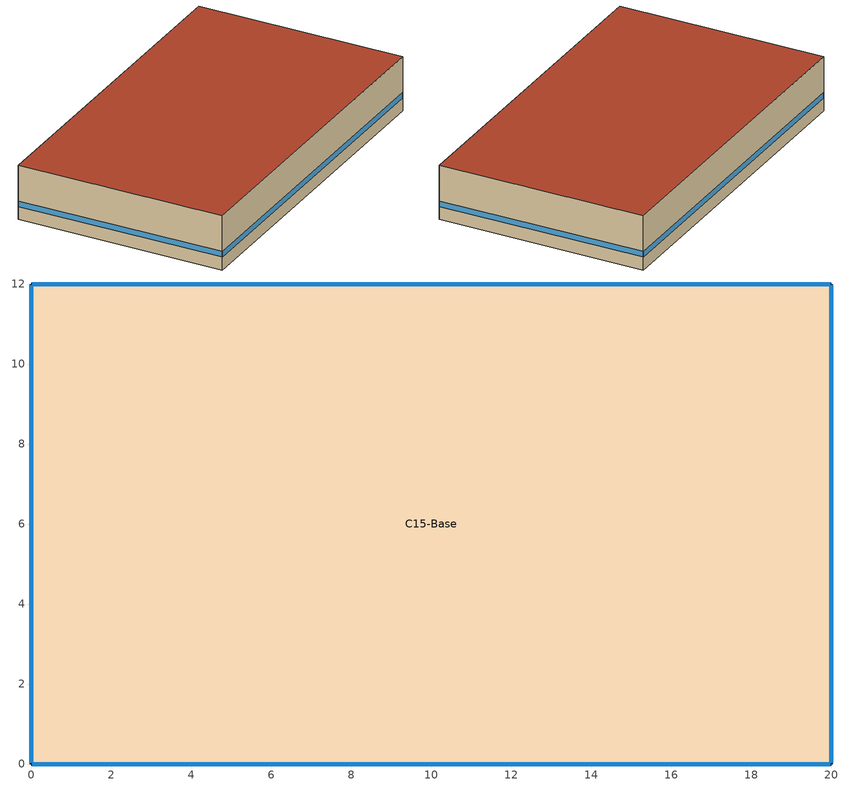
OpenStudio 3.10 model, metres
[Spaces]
C15-Base
 floor ground: 0,0 0,12 20,12 20,0 z0
 wall outside (C15WallInit): 0,12 0,0 20,0 20,12 0,12 z0:3.2
 window (C15WindowInit): 0.03,0 19.97,0 / 20,0.03 20,11.97 / 19.97,12 0.03,12 / 0,11.97 0,0.03 z0.76:1.08
 roof outside (C15RoofInit): 20,0 20,12 0,12 0,0 z3.2
[Material] Roughness=MediumSmooth; Density {kg/m3}=800; Specific Heat {J/kg-K}=900
Name | Thickness {m} | Conductivity {W/m-K}
C15WallInit Material | 0.16 | 0.8
C15RoofInit Material | 0.14 | 0.5
[Construction]
C15WallInit: C15WallInit Material
C15RoofInit: C15RoofInit Material
C15WindowInit: C15WindowInit Glazing
[WindowMaterial:SimpleGlazingSystem]
C15WindowInit Glazing: U-Factor {W/m2-K}=5.7; Solar Heat Gain Coefficient=0.4; Visible Transmittance=0.6
[BuildingStory]
Story 1: Nominal Z Coordinate {m}=0
[Space]
C15-Base: Building Story=Story 1; Thermal Zone=C15-Base Zone
[ThermalZone]
C15-Base Zone: Thermostat=C15-Base Thermostat; Use Ideal Air Loads=No
[Sizing:Zone]
C15-Base Zone: Zone Cooling Design Supply Air Temperature Input Method=SupplyAirTemperature; Zone Cooling Design Supply Air Temperature {C}=14; Zone Cooling Design Supply Air Temperature Difference {deltaC}=11.11; Zone Heating Design Supply Air Temperature Input Method=SupplyAirTemperature; Zone Heating Design Supply Air Temperature {C}=40; Zone Heating Design Supply Air Temperature Difference {deltaC}=11.11; Zone Cooling Design Supply Air Humidity Ratio {kg-H2O/kg-air}=0.0085; Zone Heating Design Supply Air Humidity Ratio {kg-H2O/kg-air}=0.008; Cooling Design Air Flow Method=DesignDay; Heating Design Air Flow Method=DesignDay; Account for Dedicated Outdoor Air System=No; Dedicated Outdoor Air System Control Strategy=NeutralSupplyAir; Dedicated Outdoor Air Low Setpoint Temperature for Design {C}=autosize; Dedicated Outdoor Air High Setpoint Temperature for Design {C}=autosize; Zone Load Sizing Method=Sensible Load Only No Latent Load; Zone Latent Cooling Design Supply Air Humidity Ratio Input Method=HumidityRatioDifference; Zone Cooling Design Supply Air Humidity Ratio Difference {kgWater/kgDryAir}=0.005; Zone Latent Heating Design Supply Air Humidity Ratio Input Method=HumidityRatioDifference; Zone Humidification Design Supply Air Humidity Ratio Difference {kgWater/kgDryAir}=0.005; Sizing Option=Coincident
[Zone equipment]
C15-Base Zone: C15-Base Ideal Loads
[ThermostatSetpoint:DualSetpoint]
C15-Base Thermostat: Heating Setpoint Temperature Schedule=C15-Base HtgSch; Cooling Setpoint Temperature Schedule=C15-Base ClgSch
[Schedule:Ruleset]
Name | Default Day Schedule
C15-Base HtgSch | Schedule Day 1
C15-Base ClgSch | Schedule Day 2
[Schedule:Day]
Schedule Day 1: 24, 0, 21
Schedule Day 2: 24, 0, 24
